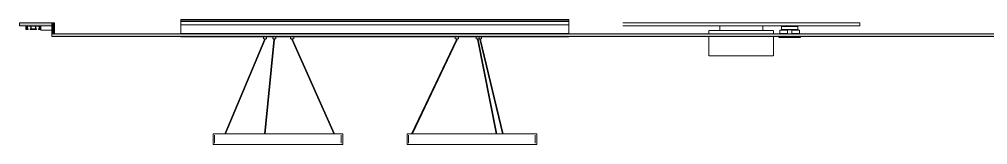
# Model space of a CAD drawing. Header units: centimetres. Extents: x -1182 to -115, y 8 to 650.
# Drawn here: x -1181.6 to -732.3, y 221.9 to 279.9 of the extents above; entities that cross this region are included whole.
import ezdxf

# ---------------------------------------------------------------- set-up
doc = ezdxf.new("R2010")
doc.units = ezdxf.units.CM
for name, color, linetype, lineweight in [('A-CLNG', 7, 'Continuous', 15), ('A-CLNG-PATT', 7, 'Continuous', 15), ('A-GENM', 7, 'Continuous', 9), ('A-WALL', 7, 'Continuous', 9), ('A-WALL-PATT', 7, 'Continuous', 9), ('E-LITE-EQPM', 7, 'Continuous', 9)]:
    doc.layers.add(name, color=color, linetype=linetype, lineweight=lineweight)

# ---------------------------------------------------------------- blocks, each defined once
blk = doc.blocks.new('ClearAccent-RS060B-3D - 1xLED5-36-_830-1748872-В-В')
at = {"layer": 'E-LITE-EQPM', "lineweight": 5}
for p, q in [((-828.66, 275), (-828.66, 273.32)), ((-828.66, 275), (-825.12, 275)), ((-827.84, 275.24), (-828.08, 275)), ((-827.48, 277), (-827.84, 276.64)), ((-827.84, 276.64), (-827.84, 275.24)), ((-824.09, 276.64), (-827.84, 276.64)), ((-827.84, 275.24), (-824.09, 275.24)), ((-824.09, 275.24), (-827.84, 275.24)), ((-827.48, 277), (-824.09, 277)), ((-827.38, 275.24), (-827.38, 275)), ((-825.09, 273.25), (-825.09, 275.11)), ((-823.09, 275.11), (-825.09, 275.11)), ((-824.09, 277), (-820.69, 277)), ((-820.34, 276.64), (-824.09, 276.64)), ((-824.09, 275.24), (-820.34, 275.24)), ((-820.34, 275.24), (-824.09, 275.24)), ((-823.09, 275.11), (-823.09, 273.25)), ((-823.05, 275), (-819.52, 275)), ((-820.79, 275), (-820.79, 275.24)), ((-820.34, 276.64), (-820.69, 277)), ((-820.34, 275.24), (-820.34, 276.64)), ((-820.09, 275), (-820.34, 275.24)), ((-819.52, 273.32), (-819.52, 275)), ((-829.09, 272), (-829.09, 271.5)), ((-824.09, 271.5), (-828.96, 271.5)), ((-828.66, 273.32), (-828.59, 273.25)), ((-828.66, 273.32), (-825.12, 273.32)), ((-819.21, 271.5), (-824.09, 271.5)), ((-823.05, 273.32), (-819.52, 273.32)), ((-819.59, 273.25), (-819.52, 273.32)), ((-819.09, 271.5), (-819.09, 272))]:
    blk.add_line(p, q, dxfattribs=at)
blk = doc.blocks.new('ClearAccent-RS060B-3D - 1xLED5-36-_830-V31-В-В')
at = {"layer": 'E-LITE-EQPM', "lineweight": 5}
for p, q in [((-829.09, 272), (-829.09, 271.5)), ((-828.96, 271.5), (-828.96, 271.5)), ((-828.66, 273.32), (-828.59, 273.25)), ((-819.59, 273.25), (-819.52, 273.32)), ((-819.21, 271.5), (-819.21, 271.5)), ((-819.09, 271.5), (-819.09, 272))]:
    blk.add_line(p, q, dxfattribs=at)
blk = doc.blocks.new('LED STRIP PHOTO_0010 - LED-1693961-В-В')
at = {"layer": 'E-LITE-EQPM', "lineweight": 5}
for p, q in [((-1171.59, 277), (-1166.59, 277)), ((-1171.59, 277), (-1171.59, 275)), ((-1166.59, 275), (-1171.59, 275)), ((-1166.59, 275), (-1166.59, 277))]:
    blk.add_line(p, q, dxfattribs=at)
blk = doc.blocks.new('TRACK LIGHT MAYTONI SYS LINE - 180-1621506-В-В')
at = {"layer": 'E-LITE-EQPM', "lineweight": 5}
for p, q in [((-926.59, 279.92), (-1106.59, 279.92)), ((-1106.59, 279.92), (-1106.59, 279.79)), ((-1106.59, 279.79), (-926.59, 279.79)), ((-1106.59, 279.79), (-1106.59, 279.56)), ((-926.59, 279.56), (-1106.59, 279.56)), ((-1106.59, 279.56), (-1106.59, 278.88)), ((-926.59, 278.88), (-1106.59, 278.88)), ((-1106.59, 278.88), (-1106.59, 277.38)), ((-926.59, 279.79), (-926.59, 279.92)), ((-926.59, 279.56), (-926.59, 279.79)), ((-926.59, 278.88), (-926.59, 279.56)), ((-926.59, 277.38), (-926.59, 278.88)), ((-926.59, 277.38), (-1106.59, 277.38)), ((-1106.59, 277.38), (-1106.59, 273.45)), ((-926.59, 273.45), (-926.59, 277.38)), ((-926.59, 273.45), (-1106.59, 273.45)), ((-1106.59, 273.45), (-1106.59, 273.25)), ((-1106.59, 272), (-1106.59, 271.83)), ((-1106.59, 271.83), (-926.59, 271.83)), ((-926.59, 273.25), (-926.59, 273.45)), ((-926.59, 271.83), (-926.59, 272))]:
    blk.add_line(p, q, dxfattribs=at)
blk = doc.blocks.new('CURTAIN RAIL - CURTAIN RAIL-1695960-В-В')
at = {"layer": 'A-GENM', "lineweight": 5}
for p, q in [((-1171.59, 277), (-1178.59, 277)), ((-1178.59, 277), (-1178.59, 275.3)), ((-1178.59, 275.3), (-1177.49, 275.3)), ((-1178.39, 276.8), (-1177.99, 276.8)), ((-1178.39, 275.5), (-1178.39, 276.8)), ((-1177.99, 275.5), (-1178.39, 275.5)), ((-1177.99, 276.8), (-1177.99, 275.5)), ((-1177.79, 275.5), (-1177.79, 276.8)), ((-1177.79, 276.8), (-1176.29, 276.8)), ((-1177.49, 275.5), (-1177.79, 275.5)), ((-1177.49, 275.3), (-1177.49, 275.5)), ((-1176.29, 275.5), (-1176.59, 275.5)), ((-1176.59, 275.5), (-1176.59, 275.3)), ((-1176.59, 275.3), (-1173.59, 275.3)), ((-1176.29, 276.8), (-1176.29, 275.5)), ((-1176.09, 275.5), (-1176.09, 276.8)), ((-1176.09, 276.8), (-1174.09, 276.8)), ((-1174.09, 275.5), (-1176.09, 275.5)), ((-1174.09, 276.8), (-1174.09, 275.5)), ((-1173.89, 275.5), (-1173.89, 276.8)), ((-1173.89, 276.8), (-1172.39, 276.8)), ((-1173.59, 275.5), (-1173.89, 275.5)), ((-1173.59, 275.3), (-1173.59, 275.5)), ((-1172.39, 275.5), (-1172.69, 275.5)), ((-1172.69, 275.5), (-1172.69, 275.3)), ((-1172.69, 275.3), (-1171.59, 275.3)), ((-1172.39, 276.8), (-1172.39, 275.5)), ((-1172.19, 276.8), (-1171.79, 276.8)), ((-1172.19, 275.5), (-1172.19, 276.8)), ((-1171.79, 275.5), (-1172.19, 275.5)), ((-1171.79, 276.8), (-1171.79, 275.5))]:
    blk.add_line(p, q, dxfattribs=at)
blk = doc.blocks.new('Deckenleuchte rund mit Ring Aufbau - 30-1634168-В-В')
at = {"layer": 'E-LITE-EQPM', "lineweight": 5}
for p, q in [((-861.59, 274.81), (-861.59, 273.25)), ((-861.43, 274.81), (-846.59, 274.81)), ((-856.59, 277), (-856.59, 274.81)), ((-846.59, 274.81), (-831.74, 274.81)), ((-836.59, 274.81), (-836.59, 277)), ((-831.59, 273.25), (-831.59, 274.81)), ((-861.59, 272), (-861.59, 263.03)), ((-831.59, 263.03), (-831.59, 272)), ((-861.43, 263.03), (-846.59, 263.03)), ((-846.59, 263.03), (-831.74, 263.03))]:
    blk.add_line(p, q, dxfattribs=at)
blk = doc.blocks.new('ВИСЯЩ КРЪГ ЕДИНИЧЕН - ВИСЯЩ КРЪГ ЕДИНИЧЕН-1618492-В-В')
at = {"layer": 'E-LITE-EQPM', "lineweight": 5}
for p, q in [((-978.75, 270.59), (-999.57, 226.93)), ((-999.22, 226.93), (-978.43, 270.51)), ((-979.29, 271.83), (-979.29, 270.91)), ((-978.58, 270.91), (-979.29, 270.91)), ((-978.75, 270.91), (-978.75, 270.59)), ((-977.87, 270.91), (-978.58, 270.91)), ((-978.43, 270.51), (-978.43, 270.91)), ((-977.87, 270.91), (-977.87, 271.83)), ((-969.67, 271.83), (-969.67, 270.91)), ((-968.95, 270.91), (-969.67, 270.91)), ((-969.01, 270.91), (-969.01, 270.53)), ((-969.01, 270.53), (-960.36, 226.93)), ((-968.24, 270.91), (-968.95, 270.91)), ((-968.69, 270.56), (-968.69, 270.91)), ((-960.04, 226.93), (-968.69, 270.57)), ((-968.24, 270.91), (-968.24, 271.83)), ((-967.84, 270.91), (-968.2, 270.91)), ((-967.96, 270.91), (-967.96, 270.53)), ((-967.96, 270.53), (-957.33, 226.93)), ((-967.13, 270.91), (-967.84, 270.91)), ((-967.64, 270.57), (-967.64, 270.91)), ((-957, 226.93), (-967.64, 270.57)), ((-967.13, 270.91), (-967.13, 271.83)), ((-1001.69, 226.93), (-1001.69, 221.85)), ((-971.59, 226.93), (-1001.69, 226.93)), ((-1000.96, 226.26), (-1000.96, 222.52)), ((-971.59, 226.93), (-941.48, 226.93)), ((-942.21, 222.52), (-942.21, 226.26)), ((-941.48, 221.85), (-941.48, 226.93)), ((-1001.69, 221.85), (-971.59, 221.85)), ((-971.59, 221.85), (-941.48, 221.85))]:
    blk.add_line(p, q, dxfattribs=at)
for points in [[(-978.75, 270.59), (-978.75, 270.59), (-978.75, 270.59), (-978.74, 270.59)], [(-978.43, 270.51), (-978.43, 270.51), (-978.43, 270.51), (-978.43, 270.51)], [(-967.96, 270.53), (-967.96, 270.53), (-967.95, 270.54), (-967.94, 270.55), (-967.91, 270.56), (-967.88, 270.57), (-967.84, 270.58), (-967.8, 270.58), (-967.76, 270.59), (-967.73, 270.59), (-967.72, 270.59)], [(-967.64, 270.57), (-967.64, 270.57), (-967.64, 270.56), (-967.66, 270.55), (-967.69, 270.54), (-967.72, 270.53), (-967.76, 270.52), (-967.8, 270.52), (-967.84, 270.51), (-967.87, 270.51), (-967.88, 270.51)], [(-967.65, 270.56), (-967.65, 270.56), (-967.66, 270.55), (-967.69, 270.54), (-967.72, 270.53), (-967.76, 270.52), (-967.8, 270.52), (-967.84, 270.51), (-967.87, 270.51), (-967.88, 270.51)]]:
    blk.add_open_spline(points, degree=3, dxfattribs=at)
for points, knots in [([(-978.43, 270.51), (-978.44, 270.51), (-978.46, 270.52), (-978.5, 270.52), (-978.54, 270.53), (-978.58, 270.54), (-978.62, 270.55), (-978.66, 270.56), (-978.7, 270.57), (-978.72, 270.58), (-978.73, 270.58), (-978.74, 270.58)], [0, 0, 0, 0, 0.1666667, 0.25, 0.3333333, 0.4166667, 0.5, 0.5833333, 0.6666667, 0.75, 0.8333333, 0.8333333, 0.8333333, 0.8333333]), ([(-968.79, 270.59), (-968.81, 270.59), (-968.86, 270.58), (-968.91, 270.58), (-968.95, 270.57), (-968.98, 270.56), (-969, 270.55), (-969.01, 270.54), (-969.01, 270.53), (-969.01, 270.53)], [0, 0, 0, 0, 0.1666667, 0.25, 0.3333333, 0.4166667, 0.5, 0.5833333, 0.6666667, 0.6666667, 0.6666667, 0.6666667]), ([(-968.69, 270.56), (-968.69, 270.57), (-968.7, 270.57), (-968.7, 270.58), (-968.72, 270.58), (-968.75, 270.59), (-968.78, 270.59), (-968.79, 270.59)], [0.6333333, 0.6333333, 0.6333333, 0.6333333, 0.6666667, 0.75, 0.8333333, 0.9166667, 1, 1, 1, 1]), ([(-967.88, 270.51), (-967.9, 270.51), (-967.93, 270.52), (-967.95, 270.52), (-967.95, 270.52)], [0, 0, 0, 0, 0.1666667, 0.25, 0.25, 0.25, 0.25])]:
    blk.add_open_spline(points, degree=3, knots=knots, dxfattribs=at)
blk = doc.blocks.new('ВИСЯЩ КРЪГ ЕДИНИЧЕН - ВИСЯЩ КРЪГ ЕДИНИЧЕН-V35-В-В')
at = {"layer": 'E-LITE-EQPM', "lineweight": 5}
for p, q in [((-1067.88, 270.58), (-1086.31, 226.93)), ((-1085.97, 226.93), (-1067.56, 270.52)), ((-1068.36, 271.83), (-1068.36, 270.91)), ((-1066.93, 270.91), (-1068.36, 270.91)), ((-1067.88, 270.91), (-1067.88, 270.58)), ((-1063.45, 270.56), (-1067.88, 226.93)), ((-1067.56, 270.52), (-1067.56, 270.91)), ((-1067.56, 226.93), (-1063.14, 270.54)), ((-1066.93, 270.91), (-1066.93, 271.83)), ((-1064.04, 271.83), (-1064.04, 270.91)), ((-1062.61, 270.91), (-1064.04, 270.91)), ((-1063.45, 270.91), (-1063.45, 270.56)), ((-1063.14, 270.54), (-1063.14, 270.91)), ((-1062.61, 270.91), (-1062.61, 271.83)), ((-1055.7, 271.83), (-1055.7, 270.91)), ((-1054.27, 270.91), (-1055.7, 270.91)), ((-1055.08, 270.91), (-1055.08, 270.52)), ((-1055.08, 270.52), (-1035.66, 226.93)), ((-1054.76, 270.58), (-1054.76, 270.91)), ((-1035.31, 226.93), (-1054.76, 270.58)), ((-1054.27, 270.91), (-1054.27, 271.83)), ((-1091.69, 226.93), (-1091.69, 221.85)), ((-1031.48, 226.93), (-1091.69, 226.93)), ((-1090.96, 226.26), (-1090.96, 222.52)), ((-1032.21, 222.52), (-1032.21, 226.26)), ((-1031.48, 221.85), (-1031.48, 226.93)), ((-1091.69, 221.85), (-1031.48, 221.85))]:
    blk.add_line(p, q, dxfattribs=at)
for points in [[(-1067.88, 270.58), (-1067.88, 270.58), (-1067.87, 270.59), (-1067.86, 270.59), (-1067.85, 270.59)], [(-1067.56, 270.52), (-1067.56, 270.52), (-1067.56, 270.51), (-1067.57, 270.51), (-1067.58, 270.51)], [(-1067.56, 270.51), (-1067.57, 270.51), (-1067.57, 270.51), (-1067.58, 270.51)], [(-1063.45, 270.56), (-1063.45, 270.56), (-1063.45, 270.55), (-1063.44, 270.54), (-1063.41, 270.53), (-1063.38, 270.52), (-1063.34, 270.52), (-1063.3, 270.51), (-1063.28, 270.51), (-1063.26, 270.51)], [(-1063.14, 270.54), (-1063.14, 270.54), (-1063.14, 270.55), (-1063.15, 270.56), (-1063.18, 270.57), (-1063.21, 270.58), (-1063.25, 270.58), (-1063.29, 270.59), (-1063.31, 270.59), (-1063.33, 270.59)], [(-1054.76, 270.59), (-1054.76, 270.58), (-1054.76, 270.58), (-1054.77, 270.58), (-1054.79, 270.57), (-1054.82, 270.56), (-1054.85, 270.55), (-1054.89, 270.54), (-1054.94, 270.53), (-1054.98, 270.52), (-1055.01, 270.52), (-1055.04, 270.51), (-1055.06, 270.51), (-1055.06, 270.51)]]:
    blk.add_open_spline(points, degree=3, dxfattribs=at)
for points, knots in [([(-1067.58, 270.51), (-1067.59, 270.51), (-1067.62, 270.52), (-1067.68, 270.52), (-1067.72, 270.53), (-1067.76, 270.54), (-1067.8, 270.55), (-1067.83, 270.56), (-1067.86, 270.57), (-1067.87, 270.57), (-1067.87, 270.58)], [0, 0, 0, 0, 0.1666667, 0.25, 0.3333333, 0.4166667, 0.5, 0.5833333, 0.6666667, 0.75, 0.75, 0.75, 0.75]), ([(-1063.33, 270.59), (-1063.35, 270.59), (-1063.39, 270.58), (-1063.43, 270.58), (-1063.44, 270.57), (-1063.45, 270.57)], [0, 0, 0, 0, 0.1666667, 0.25, 0.3333333, 0.3333333, 0.3333333, 0.3333333]), ([(-1055.06, 270.51), (-1055.08, 270.51), (-1055.08, 270.52), (-1055.07, 270.52), (-1055.07, 270.52)], [0, 0, 0, 0, 0.1666667, 0.25, 0.25, 0.25, 0.25])]:
    blk.add_open_spline(points, degree=3, knots=knots, dxfattribs=at)

msp = doc.modelspace()

# ---------------------------------------------------------------- hatches: boundary and pattern name
at = {"layer": 'A-CLNG-PATT', "true_color": 0xffff80}
h = msp.add_hatch(color=51, dxfattribs=at)
h.paths.add_polyline_path([(-255.88, 277), (-246.59, 277), (-246.59, 278.25), (-261.59, 278.25), (-261.59, 277), (-256.59, 277)])
h.paths.add_polyline_path([(-1180.67, 277), (-1166.59, 277), (-1166.59, 278.25), (-1181.59, 278.25), (-1181.59, 277)])
h = msp.add_hatch(color=51, dxfattribs=at)
h.paths.add_polyline_path([(-666.9, 272), (-631.64, 272), (-631.64, 273.25), (-1166.59, 273.2), (-1166.59, 272), (-673.32, 272)])
h.paths.add_polyline_path([(-261.59, 272), (-261.59, 273.25), (-351.53, 273.2), (-351.53, 272), (-281.57, 272)])
h.paths.add_polyline_path([(-355.64, 272), (-355.64, 273.25), (-627.53, 273.2), (-627.53, 272), (-358.64, 272)])
at = {"layer": 'A-WALL-PATT', "true_color": 0xffff80}
msp.add_hatch(color=51, dxfattribs=at).paths.add_polyline_path([(-1165.34, 273.25), (-1165.34, 278.25), (-1166.59, 278.25), (-1166.59, 273.25)])

# ---------------------------------------------------------------- linework, layer by layer
at = {"layer": 'A-CLNG', "lineweight": 5}
for p, q in [((-1166.59, 278.25), (-1181.59, 278.25)), ((-1181.59, 278.25), (-1181.59, 277)), ((-1181.59, 277), (-1171.59, 277)), ((-1166.59, 277), (-1166.59, 278.25)), ((-901.59, 278.25), (-791.59, 278.25)), ((-827.48, 277), (-901.59, 277)), ((-791.59, 277), (-820.69, 277)), ((-791.59, 277), (-791.59, 278.25)), ((-634.09, 273.25), (-1166.59, 273.25)), ((-1166.59, 273.25), (-1166.59, 272)), ((-1166.59, 272), (-631.64, 272))]:
    msp.add_line(p, q, dxfattribs=at)
at = {"layer": 'A-WALL', "lineweight": 5}
for p, q in [((-1166.59, 278.25), (-1166.59, 277)), ((-1165.34, 278.25), (-1166.59, 278.25)), ((-1166.59, 275), (-1166.59, 273.25)), ((-1165.34, 273.25), (-1165.34, 278.25)), ((-1166.59, 273.25), (-1165.34, 273.25))]:
    msp.add_line(p, q, dxfattribs=at)

# ---------------------------------------------------------------- block references
at = {"layer": 'A-GENM', "lineweight": 5}
msp.add_blockref('CURTAIN RAIL - CURTAIN RAIL-1695960-В-В', (0, 0), dxfattribs=at)
at = {"layer": 'E-LITE-EQPM', "lineweight": 5}
for name in ['TRACK LIGHT MAYTONI SYS LINE - 180-1621506-В-В', 'LED STRIP PHOTO_0010 - LED-1693961-В-В', 'Deckenleuchte rund mit Ring Aufbau - 30-1634168-В-В', 'ClearAccent-RS060B-3D - 1xLED5-36-_830-1748872-В-В', 'ВИСЯЩ КРЪГ ЕДИНИЧЕН - ВИСЯЩ КРЪГ ЕДИНИЧЕН-V35-В-В', 'ВИСЯЩ КРЪГ ЕДИНИЧЕН - ВИСЯЩ КРЪГ ЕДИНИЧЕН-1618492-В-В', 'ClearAccent-RS060B-3D - 1xLED5-36-_830-V31-В-В', 'ClearAccent-RS060B-3D - 1xLED5-36-_830-V31-В-В', 'ClearAccent-RS060B-3D - 1xLED5-36-_830-V31-В-В', 'ClearAccent-RS060B-3D - 1xLED5-36-_830-V31-В-В', 'ClearAccent-RS060B-3D - 1xLED5-36-_830-V31-В-В']:
    msp.add_blockref(name, (0, 0), dxfattribs=at)

doc.saveas('drawing.dxf')
